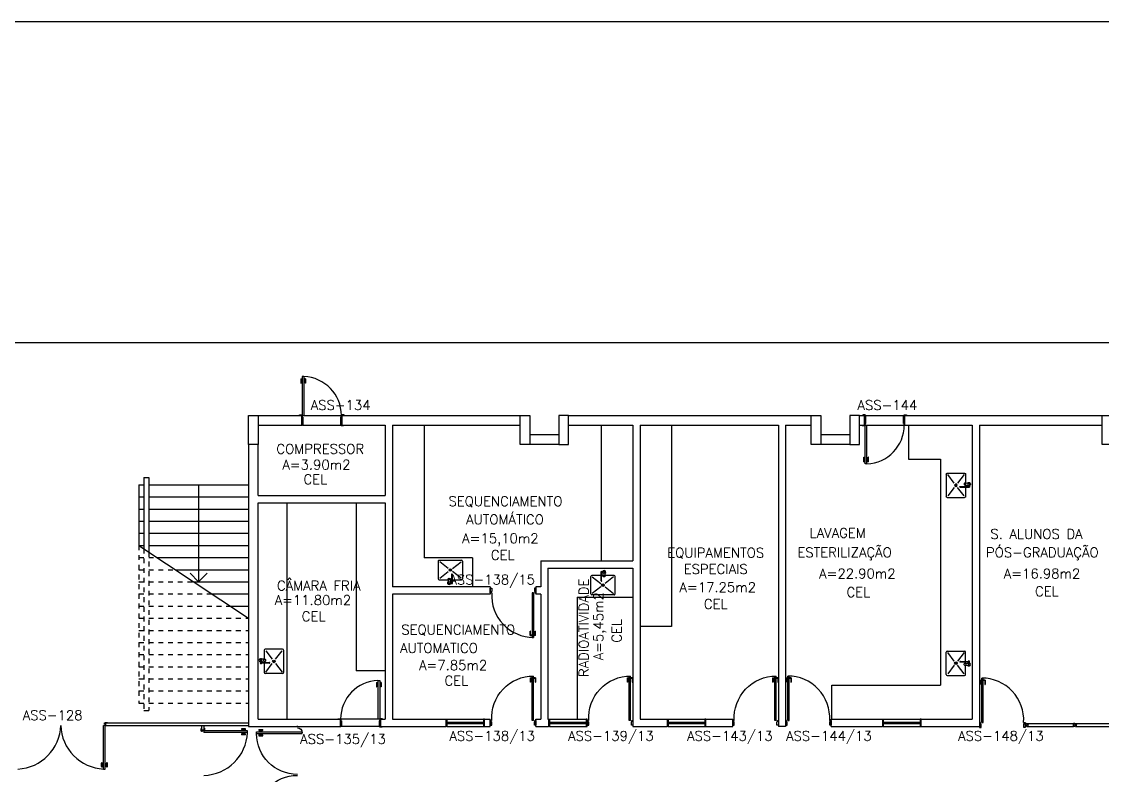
# Model space of a CAD drawing. Extents: x -248 to -11, y 347 to 447.
# Drawn here: x -106.94 to -84.66, y 372.03 to 387.57 of the extents above; entities that cross this region are included whole.
import ezdxf
from ezdxf.enums import TextEntityAlignment as Align

# ---------------------------------------------------------------- set-up
doc = ezdxf.new("R2010")
doc.units = 0
doc.header["$LTSCALE"] = 0.02
doc.header["$MEASUREMENT"] = 0
doc.linetypes.add('HIDDEN2', pattern=[0.1875, 0.125, -0.0625])
doc.layers.get('0').update_dxf_attribs({"linetype": 'CONTINUOUS'})
for name, color, linetype in [('ALV', 2, 'CONTINUOUS'), ('AREA', 2, 'CONTINUOUS'), ('BANC', 2, 'CONTINUOUS'), ('DIV', 2, 'CONTINUOUS'), ('EQUIP', 1, 'CONTINUOUS'), ('ESC', 1, 'CONTINUOUS'), ('ESTR', 3, 'CONTINUOUS'), ('JANELA', 1, 'CONTINUOUS'), ('MARCO', 2, 'CONTINUOUS'), ('MAÇANETA', 1, 'CONTINUOUS'), ('PISO', 1, 'CONTINUOUS'), ('PORTA', 2, 'CONTINUOUS'), ('SOLEIRA', 1, 'CONTINUOUS'), ('TEXT_CENTRO_CUSTO', 1, 'CONTINUOUS'), ('TEXTO', 2, 'CONTINUOUS'), ('TEXTO-ENDEREÇO', 2, 'CONTINUOUS')]:
    doc.layers.add(name, color=color, linetype=linetype)
doc.styles.add('UNB-100', font='simplex.shx', dxfattribs={"height": 0.2})
doc.styles.add('UNB-100-1', font='simplex.shx', dxfattribs={"height": 0.2})

# ---------------------------------------------------------------- blocks, each defined once
blk = doc.blocks.new('PILINT-SSS')
for points in [[(0.2, 0), (0.2, -0.6), (0, -0.6), (0, 0)], [(0.8, 0), (0.8, -0.6), (1, -0.6), (1, 0)], [(0.2, -8.39), (0.2, -9.39), (0, -9.39), (0, -8.39)], [(0.8, -8.39), (0.8, -9.39), (1, -9.39), (1, -8.39)]]:
    blk.add_lwpolyline(points, close=True)
blk = doc.blocks.new('PDV2E-SSS')
at = {"layer": 'DIV'}
for p, q in [((0.034, 0.925), (0.034, 0.835)), ((0.034, 0.925), (0.074, 0.925)), ((0.044, 0.915), (0.044, 0.835)), ((0.044, 0.915), (0.074, 0.915)), ((0.076, 0.05), (0.076, 0.965)), ((0.106, 0.965), (0.076, 0.965)), ((0.106, 0.05), (0.106, 0.965)), ((0.148, 0.925), (0.108, 0.925)), ((0.138, 0.915), (0.108, 0.915)), ((0.138, 0.915), (0.138, 0.835)), ((0.148, 0.925), (0.148, 0.835)), ((0.044, 0.835), (0.034, 0.835)), ((0.138, 0.835), (0.148, 0.835)), ((0.031, 0.05), (0.031, -0.05)), ((0.051, 0.05), (0.031, 0.05)), ((0.051, 0.02), (0.051, 0.05)), ((0.051, 0.02), (0.061, 0.02)), ((0.061, -0.05), (0.061, 0.02)), ((0.076, 0.05), (0.106, 0.05)), ((0.95, 0.02), (0.94, 0.02)), ((0.94, -0.05), (0.94, 0.02)), ((0.95, 0.02), (0.95, 0.05)), ((0.95, 0.05), (0.97, 0.05)), ((0.97, 0.05), (0.97, 0.035)), ((0.97, 0.035), (0.97, -0.035)), ((0.031, -0.05), (0.061, -0.05)), ((0.97, -0.05), (0.94, -0.05)), ((0.97, -0.035), (0.97, -0.05))]:
    blk.add_line(p, q, dxfattribs=at)
at = {"layer": 'DIV', "color": 1}
blk.add_arc((0.076, 0.1), 0.865, 356.6786, 90, dxfattribs=at)
blk = doc.blocks.new('PDVDP-SSS')
for p, q in [((0.112, 0.84), (0.112, -0.1)), ((0.147, 0.84), (0.112, 0.84)), ((0.147, 0.84), (0.147, -0.1)), ((1.853, 0.84), (1.888, 0.84)), ((1.853, 0.84), (1.853, -0.1)), ((1.888, 0.84), (1.888, -0.1)), ((0.009, 0), (-0.009, 0)), ((0, -0.012), (0, 0.01)), ((0.147, -0.1), (0.112, -0.1))]:
    blk.add_line(p, q)
at = {"color": 1}
for centre, radius, start, end in [((0.148, -0.002), 0.843, 0, 90), ((1.853, -0.002), 0.843, 90, 180), ((0.131, 0), 0.101, 180, 270), ((1.87, 0), 0.101, 270, 0)]:
    blk.add_arc(centre, radius, start, end, dxfattribs=at)
blk = doc.blocks.new('INOXA1-P-SSS')
for p, q in [((0.12, 0.23), (0.12, 0.047)), ((0.22, 0.25), (0.14, 0.25)), ((0.5, 0.25), (0.22, 0.25)), ((0.52, 0.23), (0.52, -0.23)), ((0.043, 0.008), (0.043, -0.022)), ((0.062, 0.04), (0.071, 0.04)), ((0.131, 0.048), (0.076, 0.043)), ((0.131, -0.002), (0.076, 0.003)), ((0.15, 0.22), (0.287, 0.043)), ((0.353, 0.043), (0.49, 0.22)), ((0.22, -0.027), (0.054, -0.027)), ((0.22, -0.037), (0.054, -0.037)), ((0.063, -0.003), (0.063, -0.021)), ((0.12, -0.001), (0.12, -0.027)), ((0.12, -0.037), (0.12, -0.23)), ((0.15, -0.22), (0.287, -0.043)), ((0.231, -0.027), (0.22, -0.027)), ((0.231, -0.037), (0.22, -0.037)), ((0.353, -0.043), (0.49, -0.22)), ((0.22, -0.25), (0.14, -0.25)), ((0.5, -0.25), (0.22, -0.25))]:
    blk.add_line(p, q)
blk.add_lwpolyline([(0.076, 0.003), (0.072, 0.004), (0.069, 0.009), (0.067, 0.015), (0.066, 0.023), (0.067, 0.031), (0.069, 0.037), (0.072, 0.042), (0.076, 0.043)])
blk.add_lwpolyline([(0.131, 0.048), (0.137, 0.046), (0.143, 0.041), (0.147, 0.033), (0.148, 0.023), (0.147, 0.013), (0.143, 0.006), (0.137, 0), (0.131, -0.002), (0.125, 0), (0.119, 0.006), (0.115, 0.013), (0.114, 0.023), (0.115, 0.033), (0.119, 0.041), (0.125, 0.046)], close=True)
for radius in [0.0266, 0.0163]:
    blk.add_circle((0.32, 0), radius)
for centre, radius, start, end in [((0.14, 0.23), 0.02, 90, 180), ((0.5, 0.23), 0.02, 360, 90), ((0.054, 0.023), 0.0349, 36.1705, 252.2568), ((0.054, 0.023), 0.0189, 62.7367, 235.7375), ((0.073, -0.003), 0.01, 102.8285, 180), ((0.054, 0.023), 0.0349, 285.5373, 323.9987), ((0.054, -0.032), 0.0145, 20.161, 339.839), ((0.054, -0.032), 0.005, 90.0037, 269.9963), ((0.231, -0.032), 0.00738, 222.6559, 137.3441), ((0.231, -0.032), 0.005, 269.9935, 90.0065), ((0.14, -0.23), 0.02, 180, 270), ((0.5, -0.23), 0.02, 270, 360)]:
    blk.add_arc(centre, radius, start, end)
blk = doc.blocks.new('DIVMT-SSS')
for p, q in [((-0.03, 0.008), (-0.03, 0.03)), ((-0.006, 0.03), (-0.03, 0.03)), ((-0.03, 0.008), (-0.02, 0.008)), ((-0.02, -0.008), (-0.02, 0.008)), ((-0.006, 0.02), (-0.006, 0.03)), ((0.006, 0.02), (-0.006, 0.02)), ((-0.005, 0), (0.005, 0)), ((0.005, 0), (-0.005, 0)), ((0, 0.005), (0, -0.005)), ((0, -0.005), (0, 0.005)), ((0.006, 0.03), (0.03, 0.03)), ((0.006, 0.02), (0.006, 0.03)), ((0.03, 0.008), (0.02, 0.008)), ((0.02, -0.008), (0.02, 0.008)), ((0.03, 0.008), (0.03, 0.03)), ((-0.03, -0.008), (-0.03, -0.03)), ((-0.03, -0.008), (-0.02, -0.008)), ((-0.03, -0.03), (-0.03, -0.97)), ((-0.03, -0.03), (-0.009, -0.03)), ((0.03, -0.03), (-0.03, -0.03)), ((-0.03, -0.03), (-0.006, -0.03)), ((-0.009, -0.03), (-0.027, -0.03)), ((-0.006, -0.02), (-0.006, -0.03)), ((-0.006, -0.02), (0.006, -0.02)), ((-0.006, -0.02), (-0.006, -0.03)), ((0.006, -0.02), (-0.006, -0.02)), ((0.005, -0.03), (-0.005, -0.03)), ((0.006, -0.02), (0.006, -0.03)), ((0.006, -0.02), (0.006, -0.03)), ((0.03, -0.03), (0.006, -0.03)), ((0.03, -0.008), (0.02, -0.008)), ((0.03, -0.008), (0.03, -0.03)), ((0.03, -0.03), (0.03, -0.97)), ((0.03, -0.97), (-0.03, -0.97)), ((-0.006, -0.98), (-0.006, -0.97)), ((-0.006, -0.98), (0.006, -0.98)), ((0.006, -1.001), (-0.006, -1.001)), ((0.005, -0.97), (-0.005, -0.97)), ((0, -0.994), (0, -1.007)), ((0, -1.02), (0, -1.021)), ((0.006, -0.98), (0.006, -0.97))]:
    blk.add_line(p, q)
blk = doc.blocks.new('MACANETA-SSS')
at = {"layer": 'MAÇANETA'}
for p, q in [((-0.077, 0.052), (-0.077, 0.12)), ((-0.059, 0.052), (-0.059, 0.12)), ((-0.059, 0.075), (-0.036, 0.075)), ((-0.059, 0.052), (-0.036, 0.052)), ((-0.036, 0.044), (-0.036, 0.084)), ((-0.036, 0.084), (-0.03, 0.084)), ((-0.036, 0.044), (-0.03, 0.044)), ((0.006, 0.084), (0, 0.084)), ((0.006, 0.044), (0, 0.044)), ((0.006, 0.044), (0.006, 0.084)), ((0.029, 0.075), (0.006, 0.075)), ((0.029, 0.052), (0.006, 0.052)), ((0.029, 0.052), (0.029, 0.12)), ((0.047, 0.052), (0.047, 0.12))]:
    blk.add_line(p, q, dxfattribs=at)
for centre, start, end in [((-0.068, 0.12), 90, 180), ((-0.068, 0.052), 180, 270), ((-0.068, 0.12), 0, 90), ((-0.068, 0.052), 270, 0), ((0.038, 0.12), 90, 180), ((0.038, 0.052), 180, 270), ((0.038, 0.12), 0, 90), ((0.038, 0.052), 270, 0)]:
    blk.add_arc(centre, 0.00874, start, end, dxfattribs=at)
blk = doc.blocks.new('ESCASS-SSN')
at = {"layer": 'ESC'}
for p, q in [((-0.6, -1.738), (-0.6, -3.271)), ((-0.5, -1.738), (-0.6, -1.738)), ((-0.5, -1.738), (-0.5, -3.204)), ((-2.66, -1.888), (-2.66, -4.249)), ((-0.6, -1.888), (-2.66, -1.888)), ((-0.4, -1.888), (-0.5, -1.888)), ((-0.4, -1.888), (-0.4, -3.138)), ((-0.6, -2.138), (-2.66, -2.138)), ((-0.4, -2.138), (-0.5, -2.138)), ((-0.6, -2.388), (-2.66, -2.388)), ((-0.4, -2.388), (-0.5, -2.388)), ((-0.6, -2.638), (-2.66, -2.638)), ((-0.4, -2.638), (-0.5, -2.638)), ((-0.6, -2.888), (-2.66, -2.888)), ((-0.4, -2.888), (-0.5, -2.888)), ((-0.4, -3.138), (-2.66, -4.638)), ((-0.6, -3.138), (-2.66, -3.138)), ((-0.4, -3.138), (-0.5, -3.138)), ((-0.777, -3.388), (-2.66, -3.388)), ((-1.153, -3.638), (-2.66, -3.638)), ((-1.53, -3.888), (-2.66, -3.888)), ((-1.907, -4.138), (-2.66, -4.138)), ((-2.283, -4.388), (-2.66, -4.388))]:
    blk.add_line(p, q, dxfattribs=at)
at = {"layer": 'ESC', "linetype": 'HIDDEN2'}
for p, q in [((-0.6, -3.271), (-0.6, -6.538)), ((-0.5, -3.204), (-0.5, -6.538)), ((-0.4, -3.138), (-0.4, -6.388)), ((-0.6, -3.388), (-0.777, -3.388)), ((-0.4, -3.388), (-0.5, -3.388)), ((-0.6, -3.638), (-1.153, -3.638)), ((-0.4, -3.638), (-0.5, -3.638)), ((-0.6, -3.888), (-1.53, -3.888)), ((-0.4, -3.888), (-0.5, -3.888)), ((-0.6, -4.138), (-1.907, -4.138)), ((-0.4, -4.138), (-0.5, -4.138)), ((-2.66, -4.268), (-2.66, -6.388)), ((-0.6, -4.388), (-2.283, -4.388)), ((-0.4, -4.388), (-0.5, -4.388)), ((-0.6, -4.638), (-2.66, -4.638)), ((-0.4, -4.638), (-0.5, -4.638)), ((-0.6, -4.888), (-2.66, -4.888)), ((-0.4, -4.888), (-0.5, -4.888)), ((-0.6, -5.138), (-2.66, -5.138)), ((-0.4, -5.138), (-0.5, -5.138)), ((-0.6, -5.388), (-2.66, -5.388)), ((-0.4, -5.388), (-0.5, -5.388)), ((-0.6, -5.638), (-2.66, -5.638)), ((-0.4, -5.638), (-0.5, -5.638)), ((-0.6, -5.888), (-2.66, -5.888)), ((-0.4, -5.888), (-0.5, -5.888)), ((-0.6, -6.138), (-2.66, -6.138)), ((-0.4, -6.138), (-0.5, -6.138)), ((-0.6, -6.388), (-2.66, -6.388)), ((-0.4, -6.388), (-0.5, -6.388)), ((-0.5, -6.538), (-0.6, -6.538))]:
    blk.add_line(p, q, dxfattribs=at)
blk = doc.blocks.new('ESCASSN-SSN')
at = {"layer": 'ALV', "xscale": -1}
blk.add_blockref('ESCASS-SSN', (0, 0), dxfattribs=at)

msp = doc.modelspace()

# ---------------------------------------------------------------- linework, layer by layer
at = {"layer": 'ALV'}
for p, q in [((-102.066, 379.453), (-101.171, 379.453)), ((-101.171, 379.453), (-101.171, 379.253)), ((-100.341, 379.453), (-96.666, 379.453)), ((-100.341, 379.453), (-100.341, 379.253)), ((-95.666, 379.453), (-90.675, 379.453)), ((-89.666, 379.453), (-89.566, 379.453)), ((-89.566, 379.253), (-89.566, 379.453)), ((-88.736, 379.453), (-84.675, 379.453)), ((-88.736, 379.253), (-88.736, 379.453)), ((-102.063, 379.253), (-101.171, 379.253)), ((-100.341, 379.253), (-99.446, 379.253)), ((-99.446, 379.253), (-99.446, 377.798)), ((-99.296, 379.253), (-99.296, 375.917)), ((-99.296, 379.253), (-96.675, 379.253)), ((-95.666, 379.253), (-94.342, 379.253)), ((-94.342, 379.253), (-94.342, 376.453)), ((-94.192, 379.253), (-94.192, 373.191)), ((-94.192, 379.253), (-91.342, 379.253)), ((-91.342, 379.253), (-91.342, 373.041)), ((-91.192, 379.253), (-91.192, 373.041)), ((-91.192, 379.253), (-90.666, 379.253)), ((-89.666, 379.253), (-89.566, 379.253)), ((-88.736, 379.253), (-87.343, 379.253)), ((-88.656, 379.253), (-88.656, 378.553)), ((-87.343, 379.253), (-87.343, 373.191)), ((-87.193, 379.253), (-87.193, 373.041)), ((-87.193, 379.253), (-84.666, 379.253)), ((-95.866, 379.053), (-96.466, 379.053)), ((-89.866, 379.053), (-90.466, 379.053)), ((-102.263, 378.851), (-102.263, 373.041)), ((-102.066, 377.798), (-102.066, 378.851)), ((-95.866, 378.853), (-96.466, 378.853)), ((-89.866, 378.853), (-90.466, 378.853)), ((-88.656, 378.553), (-87.997, 378.553)), ((-102.066, 377.798), (-99.446, 377.798)), ((-102.066, 373.191), (-102.066, 377.648)), ((-102.066, 377.648), (-99.446, 377.648)), ((-99.446, 377.648), (-99.446, 373.191)), ((-96.241, 376.453), (-96.241, 375.917)), ((-96.241, 376.453), (-94.342, 376.453)), ((-96.091, 376.303), (-96.091, 373.191)), ((-96.091, 376.303), (-94.342, 376.303)), ((-94.342, 376.303), (-94.342, 373.041)), ((-97.281, 375.917), (-99.296, 375.917)), ((-97.281, 375.917), (-97.281, 375.767)), ((-96.241, 375.917), (-96.341, 375.917)), ((-96.341, 375.917), (-96.341, 375.767)), ((-99.296, 375.767), (-99.296, 373.191)), ((-97.281, 375.767), (-99.296, 375.767)), ((-96.241, 375.767), (-96.341, 375.767)), ((-96.241, 375.767), (-96.241, 373.191)), ((-102.263, 373.041), (-102.066, 373.041)), ((-102.066, 373.191), (-100.376, 373.191)), ((-102.066, 373.041), (-100.376, 373.041)), ((-100.376, 373.191), (-100.376, 373.041)), ((-99.546, 373.191), (-99.446, 373.191)), ((-99.546, 373.191), (-99.546, 373.041)), ((-99.546, 373.041), (-98.197, 373.041)), ((-99.296, 373.191), (-98.197, 373.191)), ((-98.197, 373.191), (-98.197, 373.041)), ((-97.397, 373.041), (-97.397, 373.191)), ((-97.397, 373.191), (-97.281, 373.191)), ((-97.397, 373.041), (-97.281, 373.041)), ((-97.281, 373.041), (-97.281, 373.191)), ((-96.341, 373.041), (-96.341, 373.191)), ((-96.341, 373.191), (-96.241, 373.191)), ((-96.341, 373.041), (-96.081, 373.041)), ((-96.091, 373.191), (-96.081, 373.191)), ((-96.081, 373.191), (-96.081, 373.041)), ((-95.281, 373.041), (-95.281, 373.191)), ((-95.281, 373.041), (-95.281, 373.191)), ((-94.342, 373.041), (-93.636, 373.041)), ((-94.192, 373.191), (-93.636, 373.191)), ((-93.636, 373.191), (-93.636, 373.041)), ((-92.836, 373.041), (-92.836, 373.191)), ((-92.836, 373.191), (-92.281, 373.191)), ((-92.836, 373.041), (-92.281, 373.041)), ((-92.281, 373.041), (-92.281, 373.191)), ((-92.281, 373.041), (-92.281, 373.191)), ((-91.192, 373.041), (-91.342, 373.041)), ((-90.252, 373.191), (-89.198, 373.191)), ((-90.252, 373.041), (-90.252, 373.191)), ((-90.252, 373.041), (-89.198, 373.041)), ((-89.198, 373.191), (-89.198, 373.041)), ((-88.398, 373.041), (-88.398, 373.191)), ((-88.398, 373.191), (-87.343, 373.191)), ((-88.398, 373.041), (-87.193, 373.041))]:
    msp.add_line(p, q, dxfattribs=at)
at = {"layer": 'BANC', "color": 2}
for p, q in [((-98.646, 379.253), (-98.646, 376.517)), ((-94.992, 379.253), (-94.992, 376.453)), ((-97.646, 376.517), (-98.646, 376.517)), ((-97.646, 376.517), (-97.646, 375.917))]:
    msp.add_line(p, q, dxfattribs=at)
at = {"layer": 'BANC'}
for p, q in [((-87.997, 378.553), (-87.997, 373.891)), ((-101.466, 373.191), (-101.466, 377.648)), ((-100.046, 377.648), (-100.046, 374.191)), ((-95.491, 375.703), (-95.491, 373.191)), ((-95.491, 375.703), (-94.342, 375.703)), ((-99.446, 374.191), (-100.046, 374.191)), ((-90.237, 373.891), (-87.997, 373.891)), ((-90.237, 373.191), (-90.237, 373.891))]:
    msp.add_line(p, q, dxfattribs=at)
at = {"layer": 'DIV'}
for p, q in [((-105.206, 373.113), (-102.263, 373.113)), ((-105.206, 373.063), (-105.206, 373.113)), ((-105.206, 373.063), (-102.263, 373.063)), ((-103.234, 373.063), (-103.234, 372.963)), ((-103.184, 373.063), (-103.184, 372.963)), ((-103.184, 372.963), (-103.234, 372.963))]:
    msp.add_line(p, q, dxfattribs=at)
at = {"layer": 'EQUIP', "color": 2}
for p, q in [((-93.542, 379.253), (-93.542, 375.102)), ((-93.542, 375.102), (-94.192, 375.102))]:
    msp.add_line(p, q, dxfattribs=at)
at = {"layer": 'ESC'}
for p, q in [((-103.293, 378.021), (-103.293, 376.021)), ((-103.293, 376.021), (-103.47, 376.198)), ((-103.293, 376.021), (-103.116, 376.198))]:
    msp.add_line(p, q, dxfattribs=at)
at = {"layer": 'ESTR'}
msp.add_lwpolyline([(-102.063, 379.451), (-102.063, 378.851), (-102.263, 378.851), (-102.263, 379.451)], close=True, dxfattribs=at)
at = {"layer": 'JANELA', "color": 3}
for p, q in [((-98.197, 373.191), (-98.177, 373.191)), ((-98.177, 373.041), (-98.197, 373.041)), ((-98.177, 373.191), (-98.177, 373.041)), ((-98.177, 373.131), (-97.417, 373.131)), ((-98.177, 373.101), (-97.417, 373.101)), ((-97.397, 373.191), (-97.417, 373.191)), ((-97.417, 373.191), (-97.417, 373.041)), ((-97.417, 373.041), (-97.397, 373.041)), ((-96.081, 373.191), (-96.061, 373.191)), ((-96.061, 373.041), (-96.081, 373.041)), ((-96.061, 373.191), (-96.061, 373.041)), ((-96.061, 373.131), (-95.301, 373.131)), ((-96.061, 373.101), (-95.301, 373.101)), ((-95.281, 373.191), (-95.301, 373.191)), ((-95.301, 373.191), (-95.301, 373.041)), ((-95.301, 373.041), (-95.281, 373.041)), ((-93.636, 373.191), (-93.616, 373.191)), ((-93.616, 373.041), (-93.636, 373.041)), ((-93.616, 373.191), (-93.616, 373.041)), ((-93.616, 373.131), (-92.856, 373.131)), ((-93.616, 373.101), (-92.856, 373.101)), ((-92.836, 373.191), (-92.856, 373.191)), ((-92.856, 373.191), (-92.856, 373.041)), ((-92.856, 373.041), (-92.836, 373.041)), ((-89.198, 373.191), (-89.178, 373.191)), ((-89.178, 373.041), (-89.198, 373.041)), ((-89.178, 373.191), (-89.178, 373.041)), ((-89.178, 373.131), (-88.418, 373.131)), ((-89.178, 373.101), (-88.418, 373.101)), ((-88.398, 373.191), (-88.418, 373.191)), ((-88.418, 373.191), (-88.418, 373.041)), ((-88.418, 373.041), (-88.398, 373.041))]:
    msp.add_line(p, q, dxfattribs=at)
at = {"layer": 'JANELA'}
for p, q in [((-98.177, 373.191), (-97.417, 373.191)), ((-98.177, 373.041), (-97.417, 373.041)), ((-96.061, 373.191), (-95.301, 373.191)), ((-96.061, 373.041), (-95.301, 373.041)), ((-93.616, 373.191), (-92.856, 373.191)), ((-93.616, 373.041), (-92.856, 373.041)), ((-89.178, 373.191), (-88.418, 373.191)), ((-89.178, 373.041), (-88.418, 373.041))]:
    msp.add_line(p, q, dxfattribs=at)
at = {"layer": 'MARCO', "color": 2}
for p, q in [((-101.216, 379.453), (-101.216, 379.463)), ((-101.216, 379.463), (-101.166, 379.463)), ((-101.171, 379.453), (-101.166, 379.453)), ((-101.166, 379.463), (-101.166, 379.453)), ((-101.166, 379.453), (-101.156, 379.453)), ((-101.156, 379.453), (-101.156, 379.418)), ((-100.346, 379.453), (-100.356, 379.453)), ((-100.356, 379.453), (-100.356, 379.418)), ((-100.296, 379.463), (-100.346, 379.463)), ((-100.346, 379.463), (-100.346, 379.453)), ((-100.341, 379.453), (-100.346, 379.453)), ((-100.296, 379.453), (-100.296, 379.463)), ((-101.206, 379.243), (-101.206, 379.253)), ((-101.156, 379.243), (-101.206, 379.243)), ((-101.171, 379.253), (-101.156, 379.253)), ((-101.156, 379.418), (-101.146, 379.418)), ((-101.146, 379.253), (-101.156, 379.253)), ((-101.156, 379.253), (-101.156, 379.243)), ((-101.146, 379.418), (-101.146, 379.253)), ((-100.356, 379.418), (-100.366, 379.418)), ((-100.366, 379.418), (-100.366, 379.253)), ((-100.366, 379.253), (-100.356, 379.253)), ((-100.356, 379.253), (-100.356, 379.243)), ((-100.341, 379.253), (-100.356, 379.253)), ((-100.356, 379.243), (-100.306, 379.243)), ((-100.306, 379.243), (-100.306, 379.253))]:
    msp.add_line(p, q, dxfattribs=at)
at = {"layer": 'MARCO'}
for p, q in [((-89.551, 379.463), (-89.601, 379.463)), ((-89.601, 379.463), (-89.601, 379.453)), ((-89.566, 379.453), (-89.551, 379.453)), ((-89.551, 379.453), (-89.551, 379.463)), ((-89.541, 379.453), (-89.551, 379.453)), ((-89.541, 379.288), (-89.541, 379.453)), ((-88.761, 379.288), (-88.761, 379.453)), ((-88.761, 379.453), (-88.751, 379.453)), ((-88.751, 379.453), (-88.751, 379.463)), ((-88.751, 379.463), (-88.701, 379.463)), ((-88.736, 379.453), (-88.751, 379.453)), ((-88.701, 379.463), (-88.701, 379.453)), ((-89.611, 379.253), (-89.611, 379.243)), ((-89.611, 379.243), (-89.561, 379.243)), ((-89.566, 379.253), (-89.561, 379.253)), ((-89.561, 379.243), (-89.561, 379.253)), ((-89.561, 379.253), (-89.551, 379.253)), ((-89.551, 379.253), (-89.551, 379.288)), ((-89.551, 379.288), (-89.541, 379.288)), ((-88.751, 379.288), (-88.761, 379.288)), ((-88.751, 379.253), (-88.751, 379.288)), ((-88.741, 379.253), (-88.751, 379.253)), ((-88.741, 379.243), (-88.741, 379.253)), ((-88.736, 379.253), (-88.741, 379.253)), ((-88.691, 379.243), (-88.741, 379.243)), ((-88.691, 379.253), (-88.691, 379.243)), ((-105.231, 373.098), (-105.231, 373.113)), ((-105.231, 373.113), (-105.221, 373.113)), ((-105.221, 373.098), (-105.231, 373.098)), ((-105.221, 373.113), (-105.221, 373.123)), ((-105.221, 373.123), (-105.171, 373.123)), ((-105.206, 373.113), (-105.221, 373.113)), ((-105.221, 373.063), (-105.221, 373.098)), ((-105.211, 373.063), (-105.221, 373.063)), ((-105.211, 373.053), (-105.211, 373.063)), ((-105.206, 373.063), (-105.211, 373.063)), ((-105.161, 373.053), (-105.211, 373.053)), ((-105.171, 373.123), (-105.171, 373.113)), ((-105.161, 373.063), (-105.161, 373.053)), ((-103.244, 372.948), (-103.244, 372.998)), ((-103.244, 372.998), (-103.234, 372.998)), ((-103.184, 373.008), (-103.174, 373.008)), ((-103.174, 373.008), (-103.174, 372.958)), ((-100.421, 373.191), (-100.421, 373.201)), ((-100.421, 373.201), (-100.371, 373.201)), ((-100.411, 373.031), (-100.411, 373.041)), ((-100.361, 373.031), (-100.411, 373.031)), ((-100.376, 373.191), (-100.371, 373.191)), ((-100.376, 373.041), (-100.361, 373.041)), ((-100.371, 373.201), (-100.371, 373.191)), ((-100.371, 373.191), (-100.361, 373.191)), ((-100.361, 373.191), (-100.361, 373.156)), ((-100.361, 373.156), (-100.351, 373.156)), ((-100.351, 373.041), (-100.361, 373.041)), ((-100.361, 373.041), (-100.361, 373.031)), ((-100.351, 373.156), (-100.351, 373.041)), ((-99.561, 373.156), (-99.571, 373.156)), ((-99.571, 373.156), (-99.571, 373.041)), ((-99.571, 373.041), (-99.561, 373.041)), ((-99.551, 373.191), (-99.561, 373.191)), ((-99.561, 373.191), (-99.561, 373.156)), ((-99.561, 373.041), (-99.561, 373.031)), ((-99.546, 373.041), (-99.561, 373.041)), ((-99.561, 373.031), (-99.511, 373.031)), ((-99.501, 373.201), (-99.551, 373.201)), ((-99.551, 373.201), (-99.551, 373.191)), ((-99.546, 373.191), (-99.551, 373.191)), ((-99.511, 373.031), (-99.511, 373.041)), ((-99.501, 373.191), (-99.501, 373.201)), ((-103.234, 372.948), (-103.244, 372.948)), ((-103.234, 372.963), (-103.234, 372.948)), ((-103.234, 372.938), (-103.234, 372.948)), ((-103.219, 372.938), (-103.234, 372.938)), ((-103.184, 372.948), (-103.219, 372.948)), ((-103.219, 372.948), (-103.219, 372.938)), ((-103.184, 372.963), (-103.184, 372.958)), ((-103.174, 372.958), (-103.184, 372.958)), ((-103.184, 372.958), (-103.184, 372.948))]:
    msp.add_line(p, q, dxfattribs=at)
at = {"layer": 'MAÇANETA'}
for p, q in [((-101.186, 380.208), (-101.159, 380.208)), ((-101.186, 380.208), (-101.186, 380.118)), ((-101.186, 380.118), (-101.181, 380.118)), ((-101.181, 380.208), (-101.181, 380.118)), ((-101.181, 380.188), (-101.159, 380.188)), ((-101.159, 380.215), (-101.159, 380.18)), ((-101.159, 380.215), (-101.156, 380.215)), ((-101.159, 380.18), (-101.156, 380.18)), ((-101.118, 380.215), (-101.121, 380.215)), ((-101.118, 380.18), (-101.121, 380.18)), ((-101.118, 380.215), (-101.118, 380.18)), ((-101.091, 380.208), (-101.118, 380.208)), ((-101.096, 380.188), (-101.118, 380.188)), ((-101.096, 380.208), (-101.096, 380.118)), ((-101.091, 380.118), (-101.096, 380.118)), ((-101.091, 380.208), (-101.091, 380.118)), ((-89.581, 378.588), (-89.576, 378.588)), ((-89.581, 378.498), (-89.581, 378.588)), ((-89.576, 378.498), (-89.576, 378.588)), ((-89.486, 378.588), (-89.491, 378.588)), ((-89.491, 378.498), (-89.491, 378.588)), ((-89.486, 378.498), (-89.486, 378.588)), ((-89.581, 378.498), (-89.554, 378.498)), ((-89.576, 378.518), (-89.554, 378.518)), ((-89.554, 378.49), (-89.554, 378.525)), ((-89.554, 378.525), (-89.551, 378.525)), ((-89.554, 378.49), (-89.551, 378.49)), ((-89.513, 378.525), (-89.516, 378.525)), ((-89.513, 378.49), (-89.516, 378.49)), ((-89.513, 378.49), (-89.513, 378.525)), ((-89.491, 378.518), (-89.513, 378.518)), ((-89.486, 378.498), (-89.513, 378.498)), ((-99.626, 373.946), (-99.599, 373.946)), ((-99.626, 373.946), (-99.626, 373.856)), ((-99.621, 373.946), (-99.621, 373.856)), ((-99.621, 373.926), (-99.599, 373.926)), ((-99.599, 373.953), (-99.596, 373.953)), ((-99.599, 373.953), (-99.599, 373.918)), ((-99.599, 373.918), (-99.596, 373.918)), ((-99.558, 373.953), (-99.561, 373.953)), ((-99.558, 373.918), (-99.561, 373.918)), ((-99.558, 373.953), (-99.558, 373.918)), ((-99.531, 373.946), (-99.558, 373.946)), ((-99.536, 373.926), (-99.558, 373.926)), ((-99.536, 373.946), (-99.536, 373.856)), ((-99.531, 373.946), (-99.531, 373.856)), ((-99.626, 373.856), (-99.621, 373.856)), ((-99.531, 373.856), (-99.536, 373.856)), ((-102.053, 372.936), (-102.013, 372.936)), ((-102.053, 372.936), (-102.053, 372.93)), ((-102.053, 372.889), (-102.053, 372.895)), ((-102.053, 372.889), (-102.013, 372.889)), ((-102.045, 372.977), (-101.977, 372.977)), ((-102.045, 372.959), (-102.045, 372.936)), ((-102.045, 372.959), (-101.977, 372.959)), ((-102.045, 372.866), (-102.045, 372.889)), ((-102.045, 372.866), (-101.977, 372.866)), ((-102.045, 372.849), (-101.977, 372.849)), ((-102.021, 372.959), (-102.021, 372.936)), ((-102.021, 372.866), (-102.021, 372.889)), ((-102.013, 372.936), (-102.013, 372.93)), ((-102.013, 372.889), (-102.013, 372.895))]:
    msp.add_line(p, q, dxfattribs=at)
for centre, start, end in [((-102.045, 372.968), 90, 180), ((-102.045, 372.968), 180, 270), ((-102.045, 372.857), 90, 180), ((-102.045, 372.857), 180, 270), ((-101.977, 372.968), 360, 90), ((-101.977, 372.968), 270, 360), ((-101.977, 372.857), 360, 90), ((-101.977, 372.857), 270, 360)]:
    msp.add_arc(centre, 0.00874, start, end, dxfattribs=at)
at = {"layer": 'PISO'}
for p, q in [((-240.266, 387.567), (-12.049, 387.567)), ((-240.266, 380.953), (-12.049, 380.953))]:
    msp.add_line(p, q, dxfattribs=at)
at = {"layer": 'PORTA'}
for p, q in [((-101.156, 380.253), (-101.156, 379.453)), ((-101.121, 380.253), (-101.156, 380.253)), ((-101.121, 380.253), (-101.121, 379.453)), ((-101.156, 379.453), (-101.121, 379.453)), ((-89.551, 379.253), (-89.516, 379.253)), ((-89.551, 378.453), (-89.551, 379.253)), ((-89.516, 378.453), (-89.516, 379.253)), ((-89.516, 378.453), (-89.551, 378.453)), ((-99.596, 373.991), (-99.561, 373.991)), ((-99.596, 373.991), (-99.596, 373.191)), ((-99.561, 373.991), (-99.561, 373.191)), ((-105.251, 372.163), (-105.251, 373.063)), ((-105.221, 373.063), (-105.251, 373.063)), ((-105.221, 372.163), (-105.221, 373.063)), ((-99.561, 373.191), (-99.596, 373.191)), ((-102.284, 372.948), (-103.184, 372.948)), ((-103.184, 372.948), (-103.184, 372.918)), ((-102.284, 372.918), (-103.184, 372.918)), ((-102.284, 372.918), (-102.284, 372.948)), ((-105.251, 372.163), (-105.221, 372.163))]:
    msp.add_line(p, q, dxfattribs=at)
at = {"layer": 'PORTA', "color": 1}
for centre, radius, start, end in [((-101.151, 379.453), 0.8, 0, 87.8509), ((-89.546, 379.253), 0.8, 272.1491, 360), ((-99.566, 373.191), 0.8, 92.1491, 180), ((-107.062, 373.09), 0.927, 272.5909, 358.3406), ((-105.209, 373.09), 0.927, 181.6594, 267.4091), ((-103.211, 372.96), 0.927, 271.6594, 357.4091)]:
    msp.add_arc(centre, radius, start, end, dxfattribs=at)
at = {"layer": 'SOLEIRA'}
for p, q in [((-101.121, 379.453), (-100.346, 379.453)), ((-89.541, 379.453), (-88.761, 379.453)), ((-101.146, 379.253), (-100.366, 379.253)), ((-89.516, 379.253), (-88.741, 379.253)), ((-99.596, 373.191), (-100.371, 373.191)), ((-99.571, 373.041), (-100.351, 373.041))]:
    msp.add_line(p, q, dxfattribs=at)

# ---------------------------------------------------------------- block references
at = {"layer": 'ALV'}
msp.add_blockref('ESCASSN-SSN', (-104.923, 379.91), dxfattribs=at)
at = {"layer": 'DIV', "xscale": -1, "rotation": 90.00000002350312}
for p in [(-86.224, 373.073), (-85.224, 373.073)]:
    msp.add_blockref('DIVMT-SSS', p, dxfattribs=at)
at = {"layer": 'EQUIP', "xscale": -1, "rotation": 2.350311945065187e-08}
msp.add_blockref('INOXA1-P-SSS', (-87.361, 378.012), dxfattribs=at)
at = {"layer": 'EQUIP'}
for p, rotation in [((-98.104, 375.946), 89.9999998589812), ((-94.958, 376.274), 269.9999998589812), ((-102.061, 374.382), 359.9999998824843), ((-87.361, 374.344), 179.9999999764969)]:
    msp.add_blockref('INOXA1-P-SSS', p, dxfattribs=dict(at, rotation=rotation))
at = {"layer": 'ESTR'}
for p in [(-96.666, 379.453), (-90.666, 379.453), (-84.666, 379.453)]:
    msp.add_blockref('PILINT-SSS', p, dxfattribs=at)
at = {"layer": 'PORTA'}
for name, p, rotation in [('PDV2E-SSS', (-96.311, 375.842), 179.9999999764969), ('PDV2E-SSS', (-91.223, 373.116), 359.9999999764968), ('PDV2E-SSS', (-87.224, 373.073), 359.9999999764968), ('MACANETA-SSS', (-102.284, 372.948), 90.00000002350377)]:
    msp.add_blockref(name, p, dxfattribs=dict(at, rotation=rotation))
at = {"layer": 'PORTA', "xscale": -1, "rotation": 2.350311945065187e-08}
for p in [(-96.311, 373.116), (-94.311, 373.116), (-91.311, 373.116)]:
    msp.add_blockref('PDV2E-SSS', p, dxfattribs=at)
at = {"layer": 'PORTA', "color": 1, "xscale": -1, "rotation": 90.00000002350312}
msp.add_blockref('PDVDP-SSS', (-101.257, 373.043), dxfattribs=at)
at = {"layer": 'PORTA'}
msp.add_blockref('MACANETA-SSS', (-105.221, 372.163), dxfattribs=at)

# ---------------------------------------------------------------- texts
at = {"layer": 'AREA', "style": 'UNB-100'}
for s, p in [('A=3.90m2', (-100.866, 378.336)), ('A=15,10m2', (-97.072, 376.819)), ('A=17.25m2', (-92.591, 375.811)), ('A=11.80m2', (-100.938, 375.545)), ('A=7.85m2', (-98.047, 374.204))]:
    msp.add_text(s, height=0.2, dxfattribs=at).set_placement(p, align=Align.CENTER)
for s, p in [('A=22.90m2', (-90.501, 376.092)), ('A=16.98m2', (-86.694, 376.092))]:
    msp.add_text(s, height=0.2, dxfattribs=at).set_placement(p)
msp.add_text('A=5,45m2', height=0.2, rotation=90, dxfattribs=at).set_placement((-94.951, 375.106), align=Align.CENTER)
at = {"layer": 'TEXT_CENTRO_CUSTO', "style": 'UNB-100'}
for p in [(-100.887, 378.035), (-97.024, 376.474), (-89.692, 375.709), (-85.806, 375.727), (-92.633, 375.466), (-100.923, 375.21), (-97.981, 373.886)]:
    msp.add_text('CEL', height=0.2, dxfattribs=at).set_placement(p, align=Align.CENTER)
msp.add_text('CEL', height=0.2, rotation=90, dxfattribs=at).set_placement((-94.576, 375.011), align=Align.CENTER)
at = {"layer": 'TEXTO', "style": 'UNB-100'}
for s, p in [('COMPRESSOR', (-101.69, 378.661)), ('LAVAGEM', (-90.698, 376.93)), ('S. ALUNOS DA', (-86.971, 376.908)), ('ESTERILIZAÇÃO', (-90.949, 376.528)), ('PÓS-GRADUAÇÃO', (-87.062, 376.528))]:
    msp.add_text(s, height=0.2, dxfattribs=at).set_placement(p)
for s, p in [('SEQUENCIAMENTO', (-96.967, 377.583)), ('AUTOMÁTICO', (-96.977, 377.207)), ('EQUIPAMENTOS', (-92.633, 376.521)), ('ESPECIAIS', (-92.633, 376.185)), ('CÂMARA FRIA', (-100.817, 375.844)), ('SEQUENCIAMENTO', (-97.941, 374.935)), ('AUTOMATICO', (-98.338, 374.559))]:
    msp.add_text(s, height=0.2, dxfattribs=at).set_placement(p, align=Align.CENTER)
msp.add_text(' RADIOATIVIDADE', height=0.2, rotation=90, dxfattribs=at).set_placement((-95.253, 375.005), align=Align.CENTER)
at = {"layer": 'TEXTO-ENDEREÇO', "style": 'UNB-100-1'}
for s, p in [('ASS-134', (-100.365, 379.564)), ('ASS-144', (-89.093, 379.564)), ('ASS-138/15', (-97.242, 375.968)), ('ASS-128', (-106.303, 373.172)), ('ASS-138/13', (-97.242, 372.747)), ('ASS-139/13', (-94.794, 372.747)), ('ASS-143/13', (-92.342, 372.747)), ('ASS-144/13', (-90.3, 372.747)), ('ASS-148/13', (-86.754, 372.747)), ('ASS-135/13', (-100.317, 372.682))]:
    msp.add_text(s, height=0.2, rotation=360, dxfattribs=at).set_placement(p, align=Align.CENTER)

doc.saveas('drawing.dxf')
